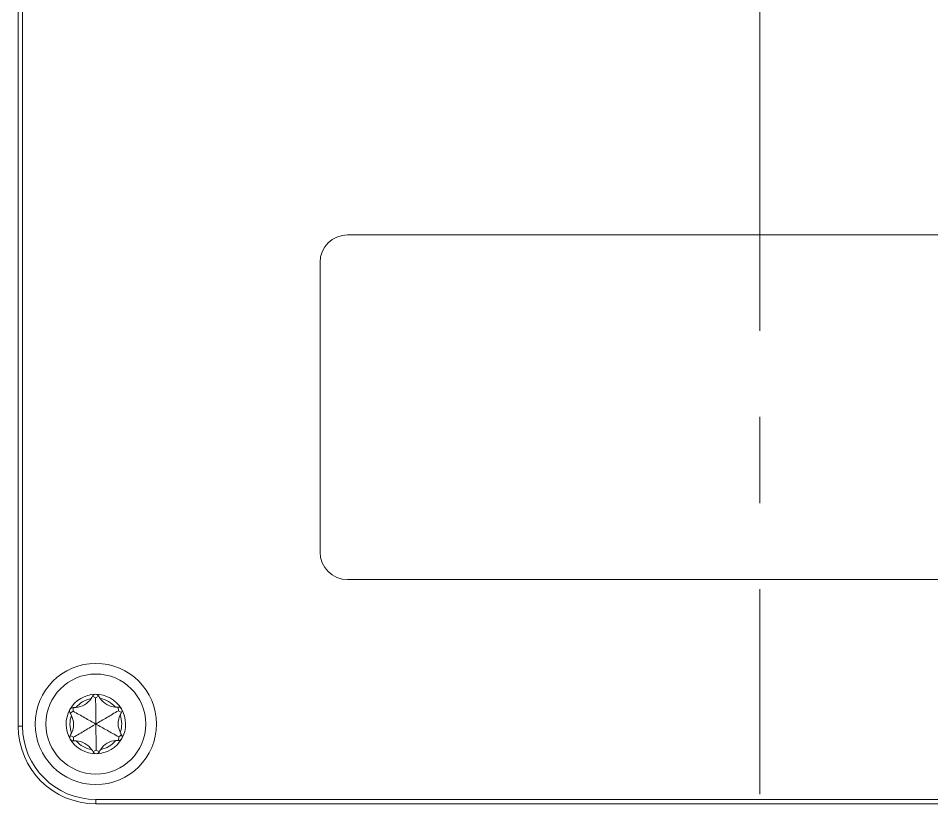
# Model space of a CAD drawing. Header units: inches. Extents: x 0.1 to 10.9, y 0 to 8.5.
# Drawn here: x 6.652 to 7.711, y 3.134 to 4.045 of the extents above; entities that cross this region are included whole.
import ezdxf

# ---------------------------------------------------------------- set-up
doc = ezdxf.new("R2010")
doc.units = ezdxf.units.IN
doc.header["$MEASUREMENT"] = 0
doc.linetypes.add('CENTERX2', pattern=[0.8, 0.5, -0.1, 0.1, -0.1])

msp = doc.modelspace()

# ---------------------------------------------------------------- linework, layer by layer
at = {"color": 7, "linetype": 'CENTERX2', "lineweight": 18}
msp.add_line((7.5117, 4.9823), (7.5117, 3.1448), dxfattribs=at)
at = {"color": 7, "linetype": 'Continuous', "lineweight": 18}
for p, q in [((6.6517, 3.2235), (6.6517, 4.9035)), ((6.6567, 4.9035), (6.6567, 3.2235)), ((7.9897, 3.7935), (7.0337, 3.7935)), ((7.0017, 3.7615), (7.0017, 3.4255)), ((7.0337, 3.3935), (7.9897, 3.3935)), ((6.7414, 3.2564), (6.7377, 3.2582)), ((6.7414, 3.2564), (6.7451, 3.2583)), ((6.7153, 3.2409), (6.7155, 3.2451)), ((6.7679, 3.2415), (6.7676, 3.2456)), ((6.7153, 3.2409), (6.7118, 3.2386)), ((6.7679, 3.2415), (6.7713, 3.2393)), ((6.6567, 3.2235), (6.6517, 3.2235)), ((6.7156, 3.2106), (6.7121, 3.2128)), ((6.7156, 3.2106), (6.7159, 3.2064)), ((6.7682, 3.2111), (6.768, 3.207)), ((6.7682, 3.2111), (6.7716, 3.2135)), ((6.7421, 3.1957), (6.7384, 3.1938)), ((6.7421, 3.1957), (6.7458, 3.1939)), ((6.7417, 3.1385), (8.2817, 3.1385)), ((6.7417, 3.1335), (6.7417, 3.1385)), ((8.2817, 3.1335), (6.7417, 3.1335))]:
    msp.add_line(p, q, dxfattribs=at)
for radius in [0.0703, 0.058, 0.058]:
    msp.add_circle((6.7417, 3.226), radius, dxfattribs=at)
for centre, radius, start, end in [((7.0337, 3.7615), 0.032, 90, 180), ((7.0337, 3.4255), 0.032, 180, 270), ((6.7417, 3.226), 0.0345, 90.6317, 150.6317), ((6.7417, 3.226), 0.03, 100.7556, 140.5084), ((6.7166, 3.2685), 0.0234, 326.451, 334.0549), ((6.7414, 3.2564), 0.00414, 90.6298, 154.0549), ((6.7417, 3.226), 0.0345, 30.6319, 90.6317), ((6.7414, 3.2564), 0.00414, 27.209, 90.6298), ((6.7659, 3.269), 0.0234, 207.209, 214.8129), ((6.7417, 3.226), 0.03, 40.7556, 80.5084), ((6.7417, 3.226), 0.0345, 150.6317, 210.632), ((6.7153, 3.2409), 0.00414, 150.6298, 214.0549), ((6.7153, 3.2409), 0.00414, 87.209, 150.6298), ((6.7166, 3.2685), 0.0234, 267.209, 274.8129), ((6.7659, 3.269), 0.0234, 266.451, 274.0549), ((6.7679, 3.2415), 0.00414, 30.6318, 94.0549), ((6.7679, 3.2415), 0.00414, 327.209, 30.6318), ((6.7417, 3.226), 0.0345, 330.632, 30.6319), ((6.7417, 3.226), 0.03, 160.7556, 200.5084), ((6.6924, 3.2255), 0.0234, 26.451, 34.0549), ((6.791, 3.2266), 0.0234, 147.209, 154.8129), ((6.7417, 3.226), 0.03, 340.7556, 20.5084), ((6.7417, 3.2235), 0.09, 180, 270), ((6.7417, 3.2235), 0.085, 180, 270), ((6.7156, 3.2106), 0.00414, 147.209, 210.632), ((6.6924, 3.2255), 0.0234, 327.209, 334.8129), ((6.791, 3.2266), 0.0234, 206.451, 214.0549), ((6.7682, 3.2111), 0.00414, 330.632, 34.0549), ((6.7417, 3.226), 0.0345, 210.632, 270.632), ((6.7156, 3.2106), 0.00414, 210.632, 274.0549), ((6.7176, 3.1831), 0.0234, 86.451, 94.0549), ((6.7417, 3.226), 0.03, 220.7556, 260.5084), ((6.7417, 3.226), 0.0345, 270.632, 330.632), ((6.7417, 3.226), 0.03, 280.7556, 320.5084), ((6.7668, 3.1836), 0.0234, 87.209, 94.8129), ((6.7682, 3.2111), 0.00414, 267.209, 330.632), ((6.7176, 3.1831), 0.0234, 27.209, 34.8129), ((6.7421, 3.1957), 0.00414, 207.209, 270.632), ((6.7421, 3.1957), 0.00414, 270.632, 334.0549), ((6.7668, 3.1836), 0.0234, 146.451, 154.0549)]:
    msp.add_arc(centre, radius, start, end, dxfattribs=at)
for points in [[(6.7361, 3.2555), (6.7343, 3.2527), (6.7317, 3.2502), (6.7254, 3.2465), (6.7219, 3.2454), (6.7186, 3.2451)], [(6.7417, 3.226), (6.7417, 3.2309), (6.7416, 3.2358), (6.7415, 3.2459), (6.7415, 3.251), (6.7414, 3.2564)], [(6.7645, 3.2456), (6.7611, 3.2458), (6.7576, 3.2468), (6.7513, 3.2504), (6.7486, 3.2529), (6.7467, 3.2556)], [(6.7134, 3.2359), (6.7149, 3.2329), (6.7158, 3.2294), (6.7159, 3.2221), (6.7151, 3.2186), (6.7136, 3.2155)], [(6.7417, 3.226), (6.7375, 3.2284), (6.7332, 3.2308), (6.7244, 3.2358), (6.72, 3.2383), (6.7153, 3.2409)], [(6.7417, 3.226), (6.7459, 3.2285), (6.7502, 3.231), (6.7588, 3.2361), (6.7632, 3.2387), (6.7679, 3.2415)], [(6.7701, 3.2161), (6.7686, 3.2192), (6.7676, 3.2227), (6.7676, 3.2299), (6.7684, 3.2335), (6.7698, 3.2365)], [(6.7417, 3.226), (6.7375, 3.2235), (6.7333, 3.221), (6.7247, 3.2159), (6.7203, 3.2133), (6.7156, 3.2106)], [(6.7417, 3.226), (6.7418, 3.2212), (6.7418, 3.2162), (6.742, 3.2062), (6.742, 3.2011), (6.7421, 3.1957)], [(6.7417, 3.226), (6.746, 3.2236), (6.7503, 3.2212), (6.759, 3.2163), (6.7635, 3.2138), (6.7682, 3.2111)], [(6.719, 3.2065), (6.7224, 3.2062), (6.7259, 3.2053), (6.7322, 3.2017), (6.7349, 3.1992), (6.7368, 3.1964)], [(6.7473, 3.1966), (6.7492, 3.1994), (6.7518, 3.2019), (6.758, 3.2056), (6.7615, 3.2067), (6.7649, 3.207)]]:
    msp.add_open_spline(points, degree=3, knots=[0, 0, 0, 0, 0.5, 0.5, 1, 1, 1, 1], dxfattribs=at)

doc.saveas('drawing.dxf')
